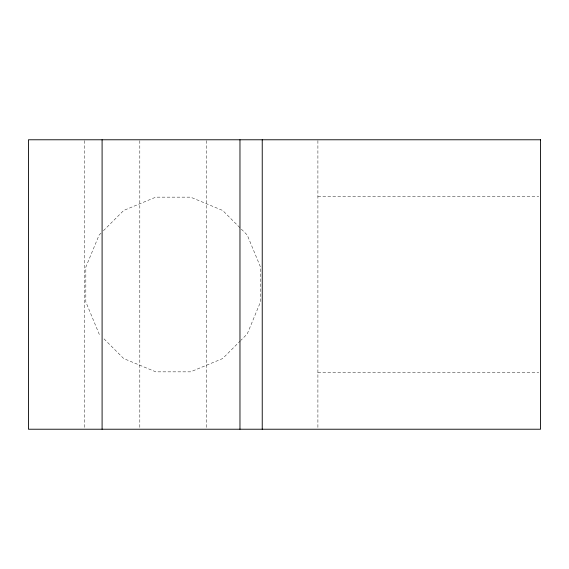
<?xml version="1.0" encoding="UTF-8"?>
<svg xmlns="http://www.w3.org/2000/svg" width="569" height="569" viewBox="0 0 569 569"><rect width="100%" height="100%" fill="white"/><g stroke="black" fill="none" stroke-linecap="round" stroke-linejoin="round"><path stroke-width="0.43" stroke-dasharray="2.85 2.13" d="M100.969 233.169L99.127 235.011L85.827 267.117L85.819 301.869L99.12 333.975L100.962 335.817M103.43 230.715L123.701 210.445L155.806 197.151L190.558 197.151L222.664 210.452L247.231 235.025L260.524 267.131L260.524 301.883L247.223 333.989L241.078 340.127M240.459 340.746L222.65 358.555L190.537 371.849L155.792 371.849L123.686 358.548L103.416 338.271M317.9 196.533L538.779 196.533M317.9 372.467L538.779 372.467M317.9 140.664L317.9 429.225M206.54 140.664L206.54 429.225M139.81 140.664L139.81 428.336M84.461 140.664L84.461 429.225"/><path stroke-width="0.85" d="M262.238 139.775L262.238 429.225M239.969 139.775L239.969 429.225M102.093 139.775L102.093 429.225M540.55 139.775L28.45 139.775L28.45 429.225L540.55 429.225L540.55 139.775"/></g></svg>
